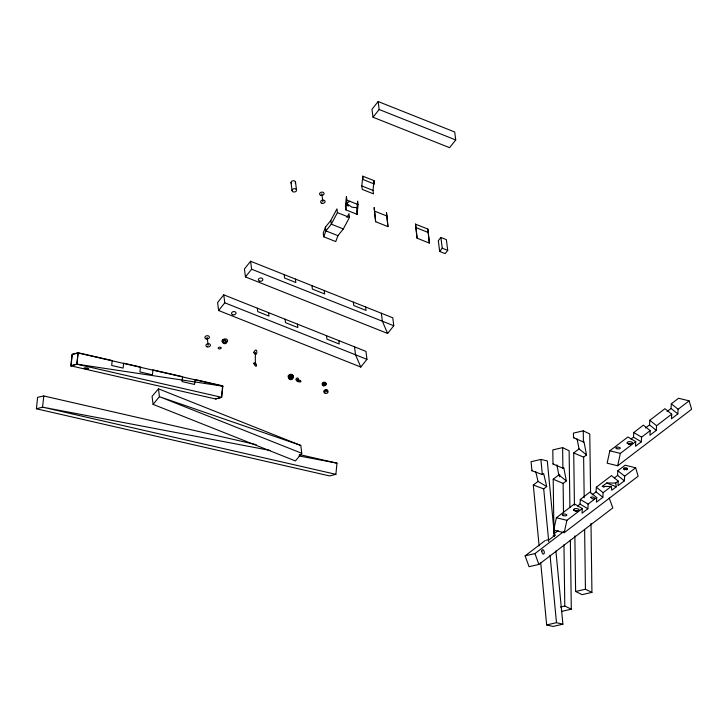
<?xml version="1.0" encoding="UTF-8"?>
<svg xmlns="http://www.w3.org/2000/svg" width="728" height="728" viewBox="0 0 728 728"><rect width="100%" height="100%" fill="white"/><g stroke="black" fill="none" stroke-linecap="round" stroke-linejoin="round"><path stroke-width="1.09" d="M255.291 364.573L255.382 352.243M577.532 506.024L580.034 504.104L580.298 499.454L589.944 492.092L596.723 497.533L596.46 502.184L602.857 497.297L603.121 492.647L611.211 486.459L611.811 490.226L616.298 486.795L615.697 483.037L618.254 481.072L611.475 475.639L596.332 487.205L596.068 491.855L592.073 494.904M614.405 477.841L617.599 475.402L617.863 470.752L625.125 465.201L635.662 467.776L638.147 476.203L564.218 532.696L553.68 530.12L556.374 517.745L574.456 503.922L582.291 508.563L582.018 513.213L587.86 508.754L588.133 504.104L596.723 497.533M618.254 481.072L617.99 485.731L624.387 480.844L624.651 476.194L635.662 467.776M630.985 439.093L633.487 437.182L633.76 432.523L643.397 425.161L650.186 430.603L649.913 435.253L656.31 430.366L656.574 425.716L671.716 414.15L664.928 408.708L649.795 420.274L649.531 424.925L645.527 427.973M667.057 411.52L671.052 408.472L671.325 403.822L678.578 398.271L689.116 400.846L691.6 409.273L617.672 465.765L607.143 463.19L609.827 450.814L627.918 436.991L635.744 441.632L635.48 446.282L641.322 441.823L641.586 437.173L650.186 430.603M671.716 414.15L671.444 418.8L677.841 413.914L678.105 409.263L689.116 400.846M256.201 444.644L43.789 395.968L37.601 397.324L36.4 408.79L329.638 475.939L335.899 474.328L336.964 463.154L299.344 454.536M345.882 209.882L346.837 200.109L346.401 196.678L345.436 206.461L345.882 209.882L357.111 214.351L358.076 204.577L357.63 201.146L356.675 210.929L357.111 214.351M374.001 180.644L373.045 190.427L373.482 193.857L362.253 189.389L361.816 185.959L362.772 176.176L374.001 180.644L374.447 184.075L363.208 179.607L362.772 176.176M221.685 397.333L222.823 386.177L78.114 352.998L72.072 354.381L70.871 365.847L215.624 398.99L221.685 397.333L76.877 364.173L70.871 365.847M78.069 352.743L76.877 364.173L71.035 365.875L72.227 354.445L78.069 352.743L112.203 360.56L111.693 365.483L123.123 368.104L123.633 363.172L140.449 367.03L139.931 371.953L152.443 374.811L152.953 369.888L182.555 376.667L182.046 381.59L194.549 384.457L195.059 379.534L222.659 385.858L221.476 397.288L215.624 398.99M78.114 352.998L76.877 364.173L222.823 386.177M43.789 395.968L42.561 407.143L36.4 408.79M564.218 532.696L566.903 520.32L582.291 508.563M617.672 465.765L620.365 453.389L635.744 441.632M296.796 380.362L297.233 381.217M323.714 236.791L325.916 230.894L331.295 224.16L337.419 212.631L336.946 208.891L330.821 220.411L325.443 227.145L323.232 233.042L323.714 236.791L335.745 241.578L337.947 235.681L343.325 228.947L349.449 217.417L348.976 213.668L346.928 217.508M291.974 378.915C289.052 382.573 285.594 372.327 290.809 376.048A1.365 1.192 64.3 0 0 292.556 377.568A1.365 1.192 64.3 0 0 292.765 375.311A1.365 1.192 64.3 0 0 290.827 376.03L292.046 378.205M223.769 294.84L217.608 302.557L218.627 310.519L360.797 367.058L366.958 359.341L365.938 351.387L223.769 294.84L224.788 302.803L218.627 310.519M250.596 261.252L244.435 268.96L245.454 276.922L387.624 333.46L393.784 325.753L392.765 317.79L250.596 261.252L251.615 269.214L245.454 276.922M378.151 101.547L371.99 109.264L373.009 117.226L449.567 147.675L455.728 139.958L454.709 131.996L378.151 101.547L379.17 109.509L373.009 117.226M440.877 237.455L438.311 240.677L439.685 251.442L445.154 253.617L447.729 250.386L446.346 239.63L440.877 237.455L442.26 248.212L439.685 251.442M153.089 404.368L159.414 396.678L158.495 388.825L300.791 445.436L301.792 453.298L295.422 460.933L153.089 404.368L152.07 396.369L158.495 388.825M348.403 205.514L346.355 204.996L346.71 203.258M584.184 497.797L583.629 457.157L586.54 454.927L583.947 441.559L583.419 441.96L573.509 437.746L574.055 437.337M554.509 536.363L547.301 460.933L540.886 459.432L531.067 461.698L531.931 470.734L532.496 470.297M563.518 512.94L563.117 483.419L566.348 480.944L563.754 467.576L562.908 468.222L552.998 464.009L553.599 463.545M531.931 470.734L542.333 474.565L543.643 473.564L546.728 486.559L543.698 488.87L533.296 485.039L539.12 545.964M574.438 505.187L573.719 452.943L579.015 448.894L577.077 438.866M533.296 485.039L538.047 481.408L535.735 471.662M553.871 527.9L553.207 479.206L558.822 474.911L556.875 464.883M604.167 487.187L602.256 486.422L606.743 483.001L615.697 483.037M609.227 498.079L612.803 507.926L538.875 564.428L529.056 566.693L525.125 555.864L545.281 540.458M553.753 533.979L558.13 530.63M525.125 555.864L534.944 553.589L563.79 531.54M350.15 201.247L346.137 203.285L351.979 207.225L357.375 207.753M348.011 206.079L348.503 205.851M590.572 492.81L589.771 433.979L583.265 430.83L573.446 433.096L573.509 437.746M569.906 507.352L569.123 450.778L562.626 447.629L552.807 449.904L552.998 464.009M553.235 535.499L555.355 535.016L549.513 539.475L546.337 540.212M574.856 535.854L575.62 591.5L585.439 589.225L591.937 592.374L590.99 523.359M591.937 592.374L582.118 594.649L575.62 591.5M560.433 607.043L564.792 606.033L571.298 609.181L570.352 540.167M561.479 611.456L571.298 609.181M540.731 562.89L546.664 624.942L556.483 622.668L562.899 624.178L555.901 551.005M562.899 624.178L553.08 626.453L546.664 624.942M300.227 381.945L300.928 381.536L300.573 380.744M346.2 203.758L346.71 203.649M602.256 486.422L611.211 486.459M270.052 450.423L42.561 407.143L335.899 474.328M299.044 455.937L336.964 463.154M573.582 510.082L575.175 510.665M609.827 450.814L620.365 453.389M556.374 517.745L566.903 520.32M300.791 445.436L159.414 396.678L301.792 453.298M630.248 444.444L628.228 443.625L630.403 444.471M576.512 511.338L574.756 510.574L577.295 511.648M630.748 444.717L629.274 444.135M379.17 109.509L455.728 139.958M361.816 185.959L373.045 190.427M415.57 224.188L427.864 229.074L429.356 243.088L417.062 238.192L415.57 224.188L417.062 238.192M346.837 200.109L358.076 204.577M374.601 211.147L386.896 216.034L387.951 226.617L375.657 221.731L374.165 207.717L375.657 221.731M416.007 227.618L428.301 232.505M442.26 248.212L447.729 250.386M337.419 212.631L349.449 217.417M343.325 228.947L331.295 224.16L330.821 220.411M337.947 235.681L325.916 230.894L325.443 227.145M251.615 269.214L393.784 325.753M224.788 302.803L366.958 359.341M606.743 483.001L616.298 486.795M629.038 444.034L630.175 444.417M629.174 444.062L627.035 443.152L628.491 443.771M575.138 510.774L573.619 510.1M573.719 452.943L583.629 457.157M553.207 479.206L563.117 483.419M633.76 432.523L641.586 437.173M633.487 437.182L641.322 441.823M580.298 499.454L588.133 504.104M580.034 504.104L587.86 508.754M538.047 481.408L546.728 486.559M671.325 403.822L678.105 409.263M671.052 408.472L677.841 413.914M649.795 420.274L656.574 425.716M649.531 424.925L656.31 430.366M617.863 470.752L624.651 476.194M617.599 475.402L624.387 480.844M579.015 448.894L586.54 454.927M596.332 487.205L603.121 492.647M596.068 491.855L602.857 497.297M558.822 474.911L566.348 480.944M297.197 379.279L298.862 380.953M387.624 333.46L382.355 321.203L381.336 313.24M360.797 367.058L355.528 354.8L354.509 346.837M534.944 553.589L538.875 564.428M429.356 243.088L427.864 229.074M386.896 216.034L386.459 212.612L387.951 226.617M365.629 306.998L366.066 310.428L353.772 305.533L353.335 302.111M321.831 193.757L322.85 201.72M338.802 340.586L339.239 344.016L326.945 339.13L326.508 335.699M324.224 290.536L324.661 293.957L312.367 289.071L311.93 285.64M295.513 182.164L296.533 190.126A2.257 1.656 -7.3 0 1 293.284 191.901A2.257 1.656 -7.3 0 1 293.047 189.043A2.257 1.656 -7.3 0 1 296.533 190.126M291.018 182.628L292.046 190.59M295.395 279.07L295.832 282.5L284.603 278.023L284.166 274.602M297.397 324.124L297.834 327.555L285.54 322.659L285.103 319.237M268.568 312.658L269.005 316.089L257.767 311.62L257.33 308.19M207.143 337.346L208.162 345.309M540.886 459.432L542.333 474.565M543.698 488.87L548.748 541.714M550.04 555.209L556.483 622.668M583.265 430.83L583.419 441.96M584.62 529.402L585.439 589.225M562.626 447.629L562.908 468.222M563.954 544.726L564.792 606.033M559.605 474.547L559.632 476.813M553.908 530.166L553.953 533.56M325.07 392.346A1.956 1.338 -13.4 0 1 324.178 390.517A1.956 1.338 -13.4 0 1 327.018 389.78A1.956 1.338 -13.4 0 1 327.2 391.8M325.07 391.637A1.101 0.755 -13.4 0 1 325.016 390.599A1.101 0.755 -13.4 0 1 326.499 390.308A1.101 0.755 -13.4 0 1 326.745 391.318M300.045 381.754A3.676 1.993 38.6 0 1 297.224 381.281M297.679 380.143A3.676 1.993 38.6 0 1 300.5 380.617M292.21 376.758A1.365 1.192 64.3 0 1 290.918 378.132A1.365 1.192 64.3 0 1 289.808 376.331A1.365 1.192 64.3 0 1 291.546 375.684M220.994 347.32A1.374 1.01 -7.3 0 1 219.092 348.812M218.418 348.748A1.374 1.01 -7.3 0 1 220.32 347.256M623.741 469.205A1.956 0.937 0.8 0 1 625.871 468.695A1.956 0.937 0.8 0 1 627.472 469.569M624.66 469.933A1.101 0.528 0.8 0 1 624.751 469.223A1.101 0.528 0.8 0 1 626.235 469.214A1.101 0.528 0.8 0 1 626.417 469.924M291.637 183.638A2.257 1.656 -7.3 0 1 291.564 181.418A2.257 1.656 -7.3 0 1 294.549 180.963A2.257 1.656 -7.3 0 1 295.231 183.083M253.735 352.443C257.657 359.596 258.012 344.471 253.735 352.352M590.654 497.324C594.594 501.829 596.623 495.622 590.663 497.279M253.653 363.299C257.676 371.153 257.202 360.897 253.653 363.299M323.268 384.994A1.956 1.438 -7.3 0 0 326.035 383.401A1.956 1.438 -7.3 0 0 322.968 382.528A1.956 1.438 -7.3 0 0 323.268 384.994M325.261 393.384A1.966 1.438 -7.3 0 0 328.028 391.782A1.966 1.438 -7.3 0 0 324.961 390.909A1.966 1.438 -7.3 0 0 325.261 393.384M323.441 385.804A1.956 1.338 -13.4 0 0 326.208 384.147A1.956 1.338 -13.4 0 0 323.214 383.483A1.956 1.338 -13.4 0 0 323.441 385.804M323.814 385.23A1.101 0.755 -13.4 0 0 325.371 384.293A1.101 0.755 -13.4 0 0 323.678 383.92A1.101 0.755 -13.4 0 0 323.814 385.23M297.315 380.489A1.365 1.147 -44.8 0 0 298.234 378.387A1.365 1.147 -44.8 0 0 296.059 378.951A1.365 1.147 -44.8 0 0 297.315 380.489M288.67 376.294A2.594 2.266 64.3 0 0 291.955 379.224A2.594 2.266 64.3 0 0 292.356 374.92A2.594 2.266 64.3 0 0 288.67 376.294M223.796 342.688A2.666 1.956 -7.3 0 0 227.591 340.54A2.666 1.956 -7.3 0 0 223.441 339.321A2.666 1.956 -7.3 0 0 223.796 342.688M223.387 341.869A1.21 0.91 36.1 0 0 225.316 342.387A1.21 0.91 36.1 0 0 224.397 340.659A1.21 0.91 36.1 0 0 223.387 341.869M222.404 342.142A2.448 1.838 36.1 0 0 226.317 343.134A2.448 1.838 36.1 0 0 224.388 339.648A2.448 1.838 36.1 0 0 222.404 342.142M206.142 338.893A2.257 1.656 -7.3 0 0 209.391 337.11A2.257 1.656 -7.3 0 0 205.906 336.036A2.257 1.656 -7.3 0 0 206.142 338.893M207.162 346.856A2.257 1.656 -7.3 0 0 210.41 345.072A2.257 1.656 -7.3 0 0 206.925 343.998A2.257 1.656 -7.3 0 0 207.162 346.856M563.263 515.615A2.257 0.901 3.3 0 0 566.812 515.133A2.257 0.901 3.3 0 0 563.627 514.077A2.257 0.901 3.3 0 0 563.263 515.615M575.002 510.474A2.666 1.065 3.3 0 0 579.06 509.791A2.666 1.065 3.3 0 0 575.138 508.635A2.666 1.065 3.3 0 0 575.002 510.474M624.433 469.169A1.956 0.783 3.3 0 0 627.481 468.723A1.956 0.783 3.3 0 0 624.679 467.831A1.956 0.783 3.3 0 0 624.433 469.169M616.725 448.685A2.257 0.901 3.3 0 0 620.274 448.202A2.257 0.901 3.3 0 0 617.089 447.147A2.257 0.901 3.3 0 0 616.725 448.685M628.464 443.543A2.666 1.065 3.3 0 0 632.523 442.861A2.666 1.065 3.3 0 0 628.601 441.705A2.666 1.065 3.3 0 0 628.464 443.543M232.778 314.778A2.257 1.656 -7.3 0 0 236.027 312.995A2.257 1.656 -7.3 0 0 232.541 311.921A2.257 1.656 -7.3 0 0 232.778 314.778M259.614 281.181A2.257 1.656 -7.3 0 0 262.854 279.406A2.257 1.656 -7.3 0 0 259.368 278.333A2.257 1.656 -7.3 0 0 259.614 281.181M320.83 195.304A2.257 1.656 -7.3 0 0 324.069 193.521A2.257 1.656 -7.3 0 0 320.584 192.447A2.257 1.656 -7.3 0 0 320.83 195.304M321.849 203.258A2.257 1.656 -7.3 0 0 325.088 201.483A2.257 1.656 -7.3 0 0 321.603 200.409A2.257 1.656 -7.3 0 0 321.849 203.258M85.021 368.668A2.257 0.501 5.9 0 0 88.552 368.65A2.257 0.501 5.9 0 0 85.367 367.831A2.257 0.501 5.9 0 0 85.021 368.668M541.823 550.987A2.257 1.174 77 0 0 543.552 554.099A2.257 1.174 77 0 0 543.807 550.596A2.257 1.174 77 0 0 541.823 550.987"/></g></svg>
